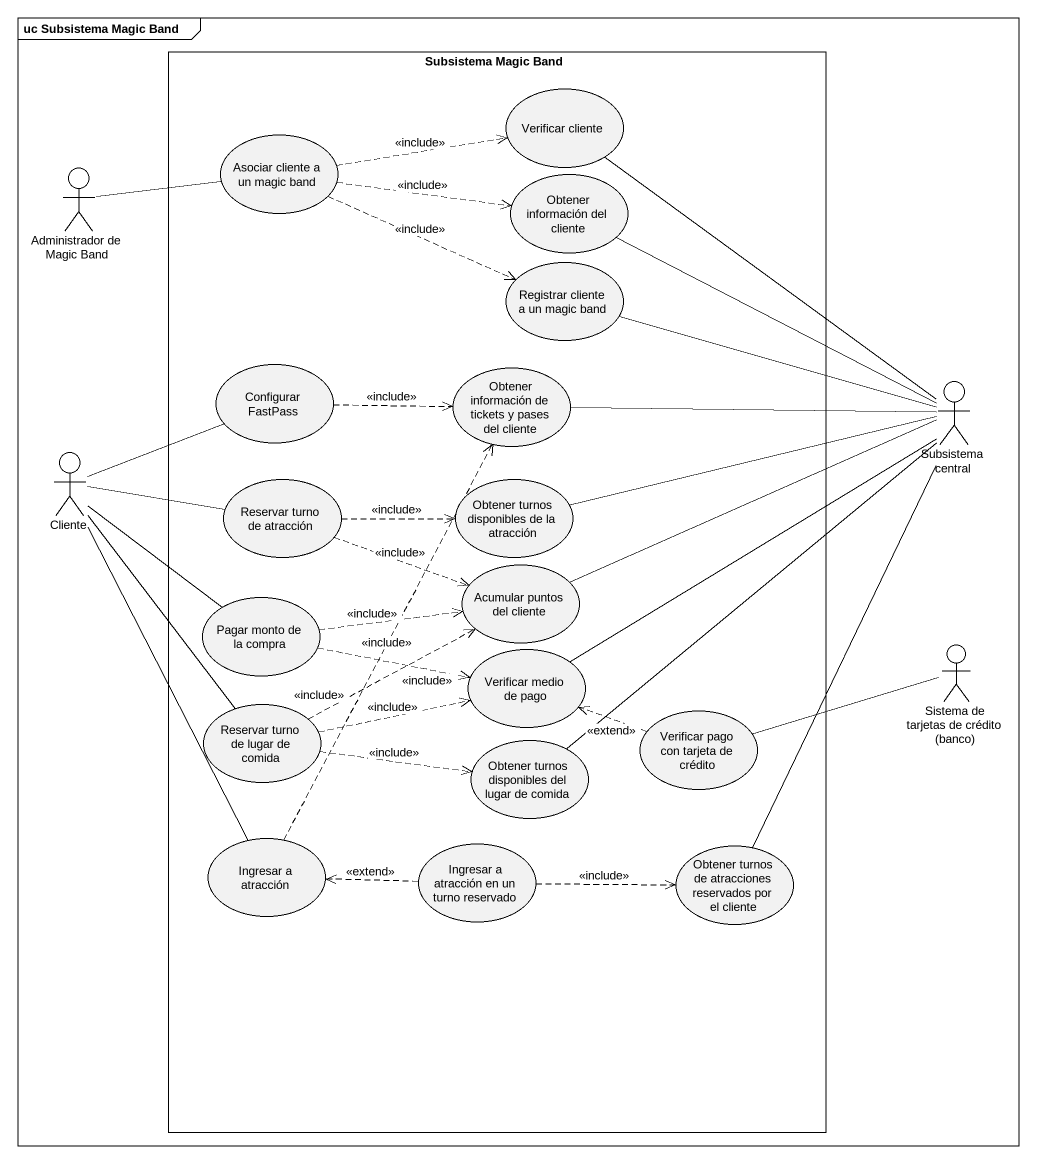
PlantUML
@startuml
mainframe uc Subsistema Magic Band
rectangle "Subsistema Magic Band" as Subsistema_Magic_Band {
  usecase "Verificar cliente" as Verificar_cliente
  usecase "Asociar cliente a un magic band" as Asociar_cliente_a_un_magic
  usecase "Obtener información del cliente" as Obtener_información_del
  usecase "Registrar cliente a un magic band" as Registrar_cliente_a_un
  usecase "Configurar FastPass" as Configurar_FastPass
  usecase "Obtener información de tickets y pases del cliente" as Obtener_información_de
  usecase "Reservar turno de atracción" as Reservar_turno_de_atracción
  usecase "Obtener turnos disponibles de la atracción" as Obtener_turnos_disponibles
  usecase "Acumular puntos del cliente" as Acumular_puntos_del_cliente
  usecase "Pagar monto de la compra" as Pagar_monto_de_la_compra
  usecase "Verificar medio de pago" as Verificar_medio_de_pago
  usecase "Reservar turno de lugar de comida" as Reservar_turno_de_lugar_de
  usecase "Verificar pago con tarjeta de crédito" as Verificar_pago_con_tarjeta
  usecase "Obtener turnos disponibles del lugar de comida" as Obtener_turnos_disponibles_2
  usecase "Ingresar a atracción" as Ingresar_a_atracción
  usecase "Ingresar a atracción en un turno reservado" as Ingresar_a_atracción_en_un
  usecase "Obtener turnos de atracciones reservados por el cliente" as Obtener_turnos_de
}
actor "Administrador de Magic Band" as Administrador_de_Magic_Band
actor "Subsistema central" as Subsistema_central
actor Cliente
actor "Sistema de tarjetas de crédito (banco)" as Sistema_de_tarjetas_de
Administrador_de_Magic_Band -right- Asociar_cliente_a_un_magic
Asociar_cliente_a_un_magic .right.> Verificar_cliente : <<include>>
Asociar_cliente_a_un_magic .right.> Obtener_información_del : <<include>>
Asociar_cliente_a_un_magic .right.> Registrar_cliente_a_un : <<include>>
Configurar_FastPass .right.> Obtener_información_de : <<include>>
Subsistema_central -up- Verificar_cliente
Subsistema_central -left- Obtener_información_del
Subsistema_central -left- Registrar_cliente_a_un
Subsistema_central -left- Obtener_información_de
Subsistema_central -left- Obtener_turnos_disponibles
Subsistema_central -left- Acumular_puntos_del_cliente
Subsistema_central -- Verificar_medio_de_pago
Subsistema_central -- Obtener_turnos_disponibles_2
Cliente -right- Configurar_FastPass
Cliente -right- Reservar_turno_de_atracción
Cliente -- Pagar_monto_de_la_compra
Cliente -- Reservar_turno_de_lugar_de
Cliente -- Ingresar_a_atracción
Reservar_turno_de_atracción .right.> Obtener_turnos_disponibles : <<include>>
Reservar_turno_de_atracción .right.> Acumular_puntos_del_cliente : <<include>>
Pagar_monto_de_la_compra .right.> Acumular_puntos_del_cliente : <<include>>
Pagar_monto_de_la_compra .right.> Verificar_medio_de_pago : <<include>>
Sistema_de_tarjetas_de -left- Verificar_pago_con_tarjeta
Reservar_turno_de_lugar_de .right.> Acumular_puntos_del_cliente : <<include>>
Reservar_turno_de_lugar_de .right.> Verificar_medio_de_pago : <<include>>
Reservar_turno_de_lugar_de .right.> Obtener_turnos_disponibles_2 : <<include>>
Verificar_pago_con_tarjeta .left.> Verificar_medio_de_pago : <<extend>>
Ingresar_a_atracción .up.> Obtener_información_de : <<include>>
Ingresar_a_atracción_en_un .left.> Ingresar_a_atracción : <<extend>>
Ingresar_a_atracción_en_un .right.> Obtener_turnos_de : <<include>>
Obtener_turnos_de -up- Subsistema_central
@enduml
